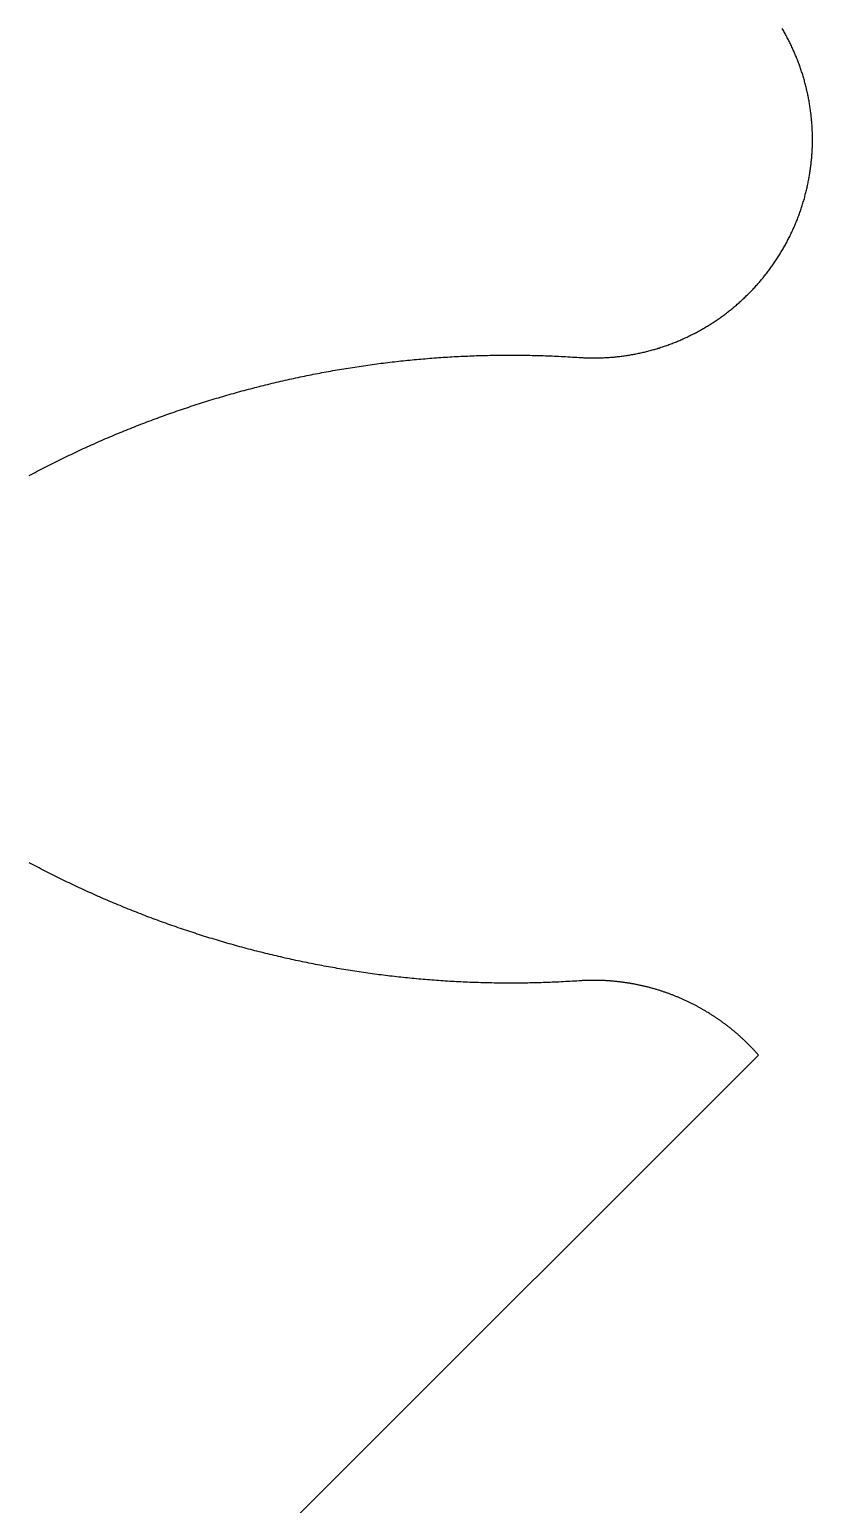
# Model space of a CAD drawing. Header units: millimetres. Extents: x 0 to 300, y 0 to 160.
# Drawn here: x 173.08 to 176.18, y 121.04 to 126.89 of the extents above; entities that cross this region are included whole.
import ezdxf

# ---------------------------------------------------------------- set-up
doc = ezdxf.new("R2010")
doc.units = ezdxf.units.MM
doc.header["$MEASUREMENT"] = 0
doc.layers.add('Layer 1', color=1, linetype='Continuous', true_color=0xff0000)

msp = doc.modelspace()

# ---------------------------------------------------------------- linework, layer by layer
at = {"layer": 'Layer 1'}
for points in [[(173.075, 125.1174), (173.0828, 125.1216), (173.0906, 125.1258), (173.0985, 125.1299), (173.1063, 125.134), (173.1142, 125.1381), (173.1221, 125.1422), (173.13, 125.1463), (173.1378, 125.1503), (173.1457, 125.1544), (173.1536, 125.1584), (173.1615, 125.1624), (173.1695, 125.1664), (173.1774, 125.1703), (173.1853, 125.1743), (173.1933, 125.1782), (173.2012, 125.1821), (173.2092, 125.186), (173.2171, 125.1898), (173.2251, 125.1937), (173.2331, 125.1975), (173.2411, 125.2013), (173.2491, 125.2051), (173.2571, 125.2089), (173.2651, 125.2127), (173.2731, 125.2164), (173.2811, 125.2202), (173.2891, 125.2239), (173.2972, 125.2276), (173.3052, 125.2312), (173.3133, 125.2349), (173.3213, 125.2385), (173.3294, 125.2421), (173.3375, 125.2457), (173.3455, 125.2493), (173.3536, 125.2529), (173.3617, 125.2564), (173.3698, 125.26), (173.3779, 125.2635), (173.386, 125.267), (173.3941, 125.2704), (173.4023, 125.2739), (173.4104, 125.2773), (173.4185, 125.2807), (173.4267, 125.2841), (173.4348, 125.2875), (173.443, 125.2909), (173.4512, 125.2942), (173.4593, 125.2976), (173.4675, 125.3009), (173.4757, 125.3042), (173.4839, 125.3074), (173.4921, 125.3107), (173.5003, 125.3139), (173.5085, 125.3172), (173.5167, 125.3204), (173.5249, 125.3235), (173.5332, 125.3267), (173.5414, 125.3299), (173.5496, 125.333), (173.5579, 125.3361), (173.5662, 125.3392), (173.5744, 125.3423), (173.5827, 125.3453), (173.5909, 125.3484), (173.5992, 125.3514), (173.6075, 125.3544), (173.6158, 125.3574), (173.6241, 125.3603), (173.6324, 125.3633), (173.6407, 125.3662), (173.649, 125.3691), (173.6573, 125.372), (173.6657, 125.3749), (173.674, 125.3777), (173.6823, 125.3806), (173.6907, 125.3834), (173.699, 125.3862), (173.7074, 125.389), (173.7157, 125.3917), (173.7241, 125.3945), (173.7325, 125.3972), (173.7408, 125.3999), (173.7492, 125.4026), (173.7576, 125.4053), (173.766, 125.4079), (173.7744, 125.4106), (173.7828, 125.4132), (173.7912, 125.4158), (173.7996, 125.4183), (173.808, 125.4209), (173.8164, 125.4234), (173.8249, 125.426), (173.8333, 125.4285), (173.8417, 125.431), (173.8502, 125.4334), (173.8586, 125.4359), (173.8671, 125.4383), (173.8755, 125.4407), (173.884, 125.4431), (173.8925, 125.4455), (173.9009, 125.4479), (173.9094, 125.4502), (173.9179, 125.4525), (173.9264, 125.4548), (173.9349, 125.4571), (173.9434, 125.4594), (173.9519, 125.4616), (173.9604, 125.4638), (173.9689, 125.4661), (173.9774, 125.4682), (173.9859, 125.4704), (173.9945, 125.4726), (174.003, 125.4747), (174.0115, 125.4768), (174.0201, 125.4789), (174.0286, 125.481), (174.0371, 125.4831), (174.0457, 125.4851), (174.0543, 125.4871), (174.0628, 125.4891), (174.0714, 125.4911), (174.0799, 125.4931), (174.0885, 125.495), (174.0971, 125.497), (174.1057, 125.4989), (174.1143, 125.5008), (174.1228, 125.5027), (174.1314, 125.5045), (174.14, 125.5063), (174.1486, 125.5082), (174.1572, 125.51), (174.1658, 125.5117), (174.1745, 125.5135), (174.1831, 125.5153), (174.1917, 125.517), (174.2003, 125.5187), (174.2089, 125.5204), (174.2176, 125.522), (174.2262, 125.5237), (174.2348, 125.5253), (174.2435, 125.5269), (174.2521, 125.5285), (174.2608, 125.5301), (174.2694, 125.5317), (174.2781, 125.5332), (174.2868, 125.5347), (174.2954, 125.5362), (174.3041, 125.5377), (174.3128, 125.5392), (174.3214, 125.5406), (174.3301, 125.542), (174.3388, 125.5434), (174.3475, 125.5448), (174.3562, 125.5462), (174.3648, 125.5475), (174.3735, 125.5489), (174.3822, 125.5502), (174.3909, 125.5515), (174.3996, 125.5528), (174.4083, 125.554), (174.4171, 125.5552), (174.4258, 125.5565), (174.4345, 125.5577), (174.4432, 125.5588), (174.4519, 125.56), (174.4606, 125.5611), (174.4694, 125.5623), (174.4781, 125.5634), (174.4868, 125.5645), (174.4956, 125.5655), (174.5043, 125.5666), (174.513, 125.5676), (174.5218, 125.5686), (174.5305, 125.5696), (174.5393, 125.5706), (174.548, 125.5715), (174.5568, 125.5725), (174.5655, 125.5734), (174.5743, 125.5743), (174.583, 125.5751), (174.5918, 125.576), (174.6006, 125.5768), (174.6093, 125.5777), (174.6181, 125.5785), (174.6269, 125.5792), (174.6357, 125.58), (174.6444, 125.5807), (174.6532, 125.5815), (174.662, 125.5822), (174.6708, 125.5829), (174.6796, 125.5835), (174.6883, 125.5842), (174.6971, 125.5848), (174.7059, 125.5854), (174.7147, 125.586), (174.7235, 125.5866), (174.7323, 125.5871), (174.7411, 125.5877), (174.7499, 125.5882), (174.7587, 125.5887), (174.7675, 125.5891), (174.7763, 125.5896), (174.7851, 125.59), (174.7939, 125.5905), (174.8028, 125.5909), (174.8116, 125.5912), (174.8204, 125.5916), (174.8292, 125.5919), (174.838, 125.5923), (174.8468, 125.5926), (174.8557, 125.5928), (174.8645, 125.5931), (174.8733, 125.5934), (174.8821, 125.5936), (174.891, 125.5938), (174.8998, 125.594), (174.9086, 125.5941), (174.9174, 125.5943), (174.9263, 125.5944), (174.9351, 125.5945), (174.9439, 125.5946), (174.9528, 125.5947), (174.9616, 125.5947), (174.9704, 125.5948), (174.9793, 125.5948), (174.9881, 125.5948), (174.997, 125.5948), (175.0058, 125.5947), (175.0146, 125.5947), (175.0235, 125.5946), (175.0323, 125.5945), (175.0412, 125.5944), (175.05, 125.5942), (175.0589, 125.5941), (175.0677, 125.5939), (175.0766, 125.5937), (175.0854, 125.5935), (175.0943, 125.5932), (175.1031, 125.593), (175.112, 125.5927), (175.1208, 125.5924), (175.1297, 125.5921), (175.1385, 125.5917), (175.1474, 125.5914), (175.1562, 125.591), (175.1651, 125.5906), (175.1739, 125.5902), (175.1828, 125.5898), (175.1916, 125.5893), (175.2005, 125.5889), (175.2093, 125.5884), (175.2182, 125.5879), (175.2271, 125.5873), (175.2359, 125.5868), (175.2448, 125.5862), (175.2536, 125.5856), (175.2585, 125.5853), (175.2633, 125.585), (175.2681, 125.5848), (175.273, 125.5845), (175.2778, 125.5843), (175.2826, 125.5842), (175.2874, 125.584), (175.2922, 125.5839), (175.297, 125.5838), (175.3018, 125.5837), (175.3066, 125.5837), (175.3114, 125.5836), (175.3162, 125.5837), (175.321, 125.5837), (175.3258, 125.5838), (175.3306, 125.5838), (175.3353, 125.584), (175.3401, 125.5841), (175.3449, 125.5843), (175.3496, 125.5844), (175.3544, 125.5847), (175.3591, 125.5849), (175.3639, 125.5852), (175.3686, 125.5855), (175.3733, 125.5858), (175.378, 125.5861), (175.3828, 125.5865), (175.3875, 125.5869), (175.3922, 125.5873), (175.3969, 125.5878), (175.4016, 125.5883), (175.4063, 125.5888), (175.411, 125.5893), (175.4156, 125.5898), (175.4203, 125.5904), (175.425, 125.591), (175.4296, 125.5916), (175.4343, 125.5923), (175.4389, 125.5929), (175.4436, 125.5936), (175.4482, 125.5944), (175.4528, 125.5951), (175.4574, 125.5959), (175.462, 125.5967), (175.4667, 125.5975), (175.4712, 125.5984), (175.4758, 125.5992), (175.4804, 125.6001), (175.485, 125.601), (175.4896, 125.602), (175.4941, 125.603), (175.4987, 125.6039), (175.5032, 125.605), (175.5078, 125.606), (175.5123, 125.6071), (175.5168, 125.6082), (175.5213, 125.6093), (175.5258, 125.6104), (175.5303, 125.6116), (175.5348, 125.6127), (175.5393, 125.6139), (175.5437, 125.6152), (175.5482, 125.6164), (175.5527, 125.6177), (175.5571, 125.619), (175.5615, 125.6203), (175.566, 125.6217), (175.5704, 125.623), (175.5748, 125.6244), (175.5792, 125.6259), (175.5836, 125.6273), (175.588, 125.6288), (175.5923, 125.6302), (175.5967, 125.6317), (175.6011, 125.6333), (175.6054, 125.6348), (175.6097, 125.6364), (175.6141, 125.638), (175.6184, 125.6396), (175.6227, 125.6413), (175.627, 125.6429), (175.6312, 125.6446), (175.6355, 125.6463), (175.6398, 125.6481), (175.644, 125.6498), (175.6483, 125.6516), (175.6525, 125.6534), (175.6567, 125.6552), (175.6609, 125.6571), (175.6651, 125.6589), (175.6693, 125.6608), (175.6735, 125.6627), (175.6777, 125.6646), (175.6818, 125.6666), (175.686, 125.6686), (175.6901, 125.6706), (175.6942, 125.6726), (175.6983, 125.6746), (175.7024, 125.6767), (175.7065, 125.6788), (175.7106, 125.6809), (175.7147, 125.683), (175.7187, 125.6851), (175.7228, 125.6873), (175.7268, 125.6895), (175.7308, 125.6917), (175.7348, 125.6939), (175.7388, 125.6961), (175.7428, 125.6984), (175.7467, 125.7007), (175.7507, 125.703), (175.7546, 125.7053), (175.7586, 125.7077), (175.7625, 125.7101), (175.7664, 125.7125), (175.7703, 125.7149), (175.7741, 125.7173), (175.778, 125.7198), (175.7819, 125.7222), (175.7857, 125.7247), (175.7895, 125.7272), (175.7933, 125.7298), (175.7971, 125.7323), (175.8009, 125.7349), (175.8047, 125.7375), (175.8084, 125.7401), (175.8122, 125.7427), (175.8159, 125.7454), (175.8196, 125.7481), (175.8233, 125.7507), (175.827, 125.7535), (175.8307, 125.7562), (175.8343, 125.7589), (175.838, 125.7617), (175.8416, 125.7645), (175.8452, 125.7673), (175.8488, 125.7701), (175.8524, 125.773), (175.856, 125.7758), (175.8595, 125.7787), (175.8631, 125.7816), (175.8666, 125.7845), (175.8701, 125.7875), (175.8736, 125.7904), (175.8771, 125.7934), (175.8805, 125.7964), (175.884, 125.7994), (175.8874, 125.8024), (175.8908, 125.8055), (175.8942, 125.8086), (175.8976, 125.8117), (175.901, 125.8148), (175.9043, 125.8179), (175.9077, 125.821), (175.911, 125.8242), (175.9143, 125.8274), (175.9176, 125.8306), (175.9209, 125.8338), (175.9241, 125.837), (175.9274, 125.8402), (175.9306, 125.8435), (175.9338, 125.8468), (175.937, 125.8501), (175.9402, 125.8534), (175.9433, 125.8568), (175.9465, 125.8601), (175.9496, 125.8635), (175.9527, 125.8669), (175.9558, 125.8703), (175.9588, 125.8737), (175.9619, 125.8771), (175.9649, 125.8806), (175.9679, 125.8841), (175.9709, 125.8876), (175.9739, 125.8911), (175.9769, 125.8946), (175.9798, 125.8981), (175.9828, 125.9017), (175.9857, 125.9053), (175.9886, 125.9089), (175.9914, 125.9125), (175.9943, 125.9161), (175.9971, 125.9197), (175.9999, 125.9234), (176.0027, 125.9271), (176.0055, 125.9308), (176.0083, 125.9345), (176.011, 125.9382), (176.0137, 125.9419), (176.0164, 125.9457), (176.0191, 125.9494), (176.0218, 125.9532), (176.0244, 125.957), (176.0271, 125.9608), (176.0297, 125.9647), (176.0323, 125.9685), (176.0348, 125.9724), (176.0374, 125.9763), (176.0399, 125.9802), (176.0424, 125.9841), (176.0449, 125.988), (176.0474, 125.9919), (176.0498, 125.9959), (176.0523, 125.9999), (176.0547, 126.0039), (176.0571, 126.0079), (176.0594, 126.0119), (176.0618, 126.0159), (176.0641, 126.02), (176.0664, 126.024), (176.0687, 126.0281), (176.071, 126.0322), (176.0732, 126.0363), (176.0754, 126.0404), (176.0777, 126.0445), (176.0798, 126.0487), (176.082, 126.0529), (176.0841, 126.057), (176.0863, 126.0612), (176.0883, 126.0654), (176.0904, 126.0697), (176.0925, 126.0739), (176.0945, 126.0781), (176.0965, 126.0824), (176.0985, 126.0867), (176.1005, 126.091), (176.1024, 126.0953), (176.1043, 126.0996), (176.1062, 126.1039), (176.1081, 126.1083), (176.11, 126.1126), (176.1118, 126.117), (176.1136, 126.1214), (176.1154, 126.1258), (176.1172, 126.1302), (176.1189, 126.1346), (176.1206, 126.1391), (176.1223, 126.1435), (176.124, 126.148), (176.1256, 126.1525), (176.1273, 126.1569), (176.1289, 126.1615), (176.1304, 126.166), (176.132, 126.1705), (176.1335, 126.175), (176.135, 126.1796), (176.1365, 126.1842), (176.138, 126.1887), (176.1394, 126.1933), (176.1408, 126.1979), (176.1422, 126.2026), (176.1436, 126.2072), (176.1449, 126.2118), (176.1463, 126.2165), (176.1476, 126.2212), (176.1488, 126.2258), (176.1501, 126.2305), (176.1513, 126.2352), (176.1525, 126.2399), (176.1536, 126.2446), (176.1548, 126.2493), (176.1559, 126.254), (176.1569, 126.2587), (176.158, 126.2634), (176.159, 126.2681), (176.16, 126.2728), (176.161, 126.2775), (176.1619, 126.2822), (176.1629, 126.2869), (176.1637, 126.2916), (176.1646, 126.2963), (176.1654, 126.301), (176.1663, 126.3057), (176.167, 126.3104), (176.1678, 126.3151), (176.1685, 126.3198), (176.1692, 126.3245), (176.1699, 126.3292), (176.1706, 126.3339), (176.1712, 126.3386), (176.1718, 126.3433), (176.1724, 126.348), (176.1729, 126.3527), (176.1734, 126.3574), (176.1739, 126.3621), (176.1744, 126.3668), (176.1748, 126.3715), (176.1753, 126.3762), (176.1757, 126.3809), (176.176, 126.3856), (176.1764, 126.3903), (176.1767, 126.395), (176.177, 126.3997), (176.1772, 126.4044), (176.1775, 126.4091), (176.1777, 126.4138), (176.1779, 126.4184), (176.178, 126.4231), (176.1781, 126.4278), (176.1783, 126.4325), (176.1783, 126.4372), (176.1784, 126.4418), (176.1784, 126.4465), (176.1784, 126.4512), (176.1784, 126.4558), (176.1784, 126.4605), (176.1783, 126.4652), (176.1782, 126.4698), (176.1781, 126.4745), (176.178, 126.4791), (176.1778, 126.4838), (176.1776, 126.4884), (176.1774, 126.4931), (176.1771, 126.4977), (176.1769, 126.5023), (176.1766, 126.507), (176.1762, 126.5116), (176.1759, 126.5162), (176.1755, 126.5208), (176.1751, 126.5255), (176.1747, 126.5301), (176.1743, 126.5347), (176.1738, 126.5393), (176.1733, 126.5439), (176.1728, 126.5485), (176.1723, 126.5531), (176.1717, 126.5576), (176.1711, 126.5622), (176.1705, 126.5668), (176.1699, 126.5714), (176.1692, 126.5759), (176.1685, 126.5805), (176.1678, 126.5851), (176.1671, 126.5896), (176.1663, 126.5942), (176.1656, 126.5987), (176.1648, 126.6032), (176.1639, 126.6078), (176.1631, 126.6123), (176.1622, 126.6168), (176.1613, 126.6213), (176.1604, 126.6258), (176.1594, 126.6303), (176.1585, 126.6348), (176.1575, 126.6393), (176.1565, 126.6438), (176.1554, 126.6483), (176.1543, 126.6527), (176.1533, 126.6572), (176.1521, 126.6616), (176.151, 126.6661), (176.1499, 126.6705), (176.1487, 126.675), (176.1475, 126.6794), (176.1462, 126.6838), (176.145, 126.6882), (176.1437, 126.6926), (176.1424, 126.697), (176.1411, 126.7014), (176.1398, 126.7058), (176.1384, 126.7102), (176.137, 126.7145), (176.1356, 126.7189), (176.1342, 126.7232), (176.1327, 126.7276), (176.1312, 126.7319), (176.1297, 126.7362), (176.1282, 126.7406), (176.1266, 126.7449), (176.1251, 126.7492), (176.1235, 126.7535), (176.1219, 126.7577), (176.1202, 126.762), (176.1186, 126.7663), (176.1169, 126.7705), (176.1152, 126.7748), (176.1135, 126.779), (176.1117, 126.7833), (176.1099, 126.7875), (176.1081, 126.7917), (176.1063, 126.7959), (176.1045, 126.8001), (176.1026, 126.8042), (176.1008, 126.8084), (176.0989, 126.8126), (176.0969, 126.8167), (176.095, 126.8209), (176.093, 126.825), (176.091, 126.8291), (176.089, 126.8332), (176.087, 126.8373), (176.0849, 126.8414), (176.0828, 126.8455), (176.0807, 126.8496), (176.0786, 126.8536), (176.0765, 126.8577), (176.0743, 126.8617), (176.0721, 126.8657), (176.0699, 126.8697), (176.0677, 126.8737), (176.0655, 126.8777), (176.0632, 126.8817), (176.0609, 126.8857), (176.0586, 126.8896)], [(167.0953, 113.9498), (175.9644, 122.8189), (175.9623, 122.8212), (175.9602, 122.8236), (175.9581, 122.826), (175.956, 122.8283), (175.9539, 122.8307), (175.9517, 122.833), (175.9496, 122.8353), (175.9475, 122.8377), (175.9453, 122.84), (175.9432, 122.8423), (175.941, 122.8446), (175.9388, 122.8469), (175.9366, 122.8491), (175.9344, 122.8514), (175.9322, 122.8537), (175.93, 122.8559), (175.9278, 122.8582), (175.9256, 122.8604), (175.9234, 122.8626), (175.9212, 122.8648), (175.9189, 122.867), (175.9167, 122.8692), (175.9144, 122.8714), (175.9122, 122.8736), (175.9099, 122.8758), (175.9076, 122.8779), (175.9053, 122.8801), (175.903, 122.8822), (175.9007, 122.8844), (175.8984, 122.8865), (175.8961, 122.8886), (175.8938, 122.8907), (175.8915, 122.8928), (175.8892, 122.8949), (175.8868, 122.897), (175.8845, 122.8991), (175.8821, 122.9011), (175.8798, 122.9032), (175.8774, 122.9052), (175.875, 122.9072), (175.8726, 122.9093), (175.8703, 122.9113), (175.8679, 122.9133), (175.8655, 122.9153), (175.8631, 122.9173), (175.8607, 122.9193), (175.8582, 122.9212), (175.8558, 122.9232), (175.8534, 122.9252), (175.851, 122.9271), (175.8485, 122.929), (175.8461, 122.931), (175.8436, 122.9329), (175.8411, 122.9348), (175.8387, 122.9367), (175.8362, 122.9386), (175.8337, 122.9404), (175.8312, 122.9423), (175.8287, 122.9442), (175.8262, 122.946), (175.8237, 122.9479), (175.8212, 122.9497), (175.8187, 122.9515), (175.8162, 122.9533), (175.8136, 122.9551), (175.8111, 122.9569), (175.8086, 122.9587), (175.806, 122.9605), (175.8035, 122.9622), (175.8009, 122.964), (175.7983, 122.9657), (175.7958, 122.9675), (175.7932, 122.9692), (175.7906, 122.9709), (175.788, 122.9726), (175.7854, 122.9743), (175.7828, 122.976), (175.7802, 122.9777), (175.7776, 122.9794), (175.775, 122.981), (175.7724, 122.9827), (175.7698, 122.9843), (175.7671, 122.9859), (175.7645, 122.9876), (175.7618, 122.9892), (175.7592, 122.9908), (175.7565, 122.9924), (175.7539, 122.994), (175.7512, 122.9955), (175.7485, 122.9971), (175.7459, 122.9987), (175.7432, 123.0002), (175.7405, 123.0017), (175.7378, 123.0033), (175.7351, 123.0048), (175.7324, 123.0063), (175.7297, 123.0078), (175.727, 123.0093), (175.7243, 123.0107), (175.7216, 123.0122), (175.7188, 123.0137), (175.7161, 123.0151), (175.7134, 123.0165), (175.7106, 123.018), (175.7079, 123.0194), (175.7051, 123.0208), (175.7024, 123.0222), (175.6996, 123.0236), (175.6968, 123.025), (175.6941, 123.0263), (175.6913, 123.0277), (175.6885, 123.029), (175.6857, 123.0304), (175.683, 123.0317), (175.6802, 123.033), (175.6774, 123.0343), (175.6746, 123.0356), (175.6718, 123.0369), (175.6689, 123.0382), (175.6661, 123.0394), (175.6633, 123.0407), (175.6605, 123.0419), (175.6576, 123.0432), (175.6548, 123.0444), (175.652, 123.0456), (175.6491, 123.0468), (175.6463, 123.048), (175.6434, 123.0492), (175.6406, 123.0504), (175.6377, 123.0516), (175.6349, 123.0527), (175.632, 123.0539), (175.6291, 123.055), (175.6263, 123.0561), (175.6234, 123.0572), (175.6205, 123.0583), (175.6176, 123.0594), (175.6147, 123.0605), (175.6118, 123.0616), (175.6089, 123.0627), (175.606, 123.0637), (175.6031, 123.0648), (175.6002, 123.0658), (175.5973, 123.0668), (175.5944, 123.0678), (175.5914, 123.0688), (175.5885, 123.0698), (175.5856, 123.0708), (175.5827, 123.0718), (175.5797, 123.0727), (175.5768, 123.0737), (175.5738, 123.0746), (175.5709, 123.0756), (175.5679, 123.0765), (175.565, 123.0774), (175.562, 123.0783), (175.5591, 123.0792), (175.5561, 123.08), (175.5531, 123.0809), (175.5502, 123.0818), (175.5472, 123.0826), (175.5442, 123.0834), (175.5412, 123.0843), (175.5383, 123.0851), (175.5353, 123.0859), (175.5323, 123.0867), (175.5293, 123.0875), (175.5263, 123.0882), (175.5233, 123.089), (175.5203, 123.0897), (175.5173, 123.0905), (175.5143, 123.0912), (175.5113, 123.0919), (175.5082, 123.0926), (175.5052, 123.0933), (175.5022, 123.094), (175.4992, 123.0947), (175.4962, 123.0954), (175.4931, 123.096), (175.4901, 123.0967), (175.4871, 123.0973), (175.484, 123.0979), (175.481, 123.0985), (175.4779, 123.0991), (175.4749, 123.0997), (175.4718, 123.1003), (175.4688, 123.1009), (175.4657, 123.1014), (175.4627, 123.102), (175.4596, 123.1025), (175.4566, 123.103), (175.4535, 123.1035), (175.4504, 123.104), (175.4474, 123.1045), (175.4443, 123.105), (175.4412, 123.1055), (175.4382, 123.1059), (175.4351, 123.1064), (175.432, 123.1068), (175.4289, 123.1072), (175.4258, 123.1077), (175.4228, 123.1081), (175.4197, 123.1085), (175.4166, 123.1088), (175.4135, 123.1092), (175.4104, 123.1096), (175.4073, 123.1099), (175.4042, 123.1103), (175.4011, 123.1106), (175.398, 123.1109), (175.3949, 123.1112), (175.3918, 123.1115), (175.3887, 123.1118), (175.3856, 123.112), (175.3825, 123.1123), (175.3793, 123.1126), (175.3762, 123.1128), (175.3731, 123.113), (175.37, 123.1132), (175.3669, 123.1134), (175.3638, 123.1136), (175.3606, 123.1138), (175.3575, 123.114), (175.3544, 123.1141), (175.3513, 123.1143), (175.3481, 123.1144), (175.345, 123.1146), (175.3419, 123.1147), (175.3387, 123.1148), (175.3356, 123.1149), (175.3325, 123.1149), (175.3293, 123.115), (175.3262, 123.1151), (175.323, 123.1151), (175.3199, 123.1151), (175.3168, 123.1152), (175.3136, 123.1152), (175.3105, 123.1152), (175.3073, 123.1152), (175.3042, 123.1151), (175.301, 123.1151), (175.2979, 123.1151), (175.2947, 123.115), (175.2916, 123.1149), (175.2884, 123.1149), (175.2853, 123.1148), (175.2821, 123.1147), (175.279, 123.1146), (175.2758, 123.1144), (175.2726, 123.1143), (175.2695, 123.1141), (175.2663, 123.114), (175.2632, 123.1138), (175.26, 123.1136), (175.2569, 123.1134), (175.2537, 123.1132), (175.2448, 123.1126), (175.236, 123.1121), (175.2271, 123.1115), (175.2183, 123.111), (175.2094, 123.1105), (175.2006, 123.11), (175.1917, 123.1095), (175.1828, 123.1091), (175.174, 123.1086), (175.1651, 123.1082), (175.1563, 123.1078), (175.1474, 123.1075), (175.1386, 123.1071), (175.1297, 123.1068), (175.1209, 123.1065), (175.112, 123.1062), (175.1032, 123.1059), (175.0943, 123.1056), (175.0855, 123.1054), (175.0766, 123.1052), (175.0678, 123.105), (175.0589, 123.1048), (175.0501, 123.1046), (175.0412, 123.1045), (175.0324, 123.1044), (175.0235, 123.1043), (175.0147, 123.1042), (175.0058, 123.1041), (174.997, 123.1041), (174.9882, 123.1041), (174.9793, 123.104), (174.9705, 123.1041), (174.9616, 123.1041), (174.9528, 123.1042), (174.944, 123.1042), (174.9351, 123.1043), (174.9263, 123.1044), (174.9175, 123.1046), (174.9086, 123.1047), (174.8998, 123.1049), (174.891, 123.1051), (174.8821, 123.1053), (174.8733, 123.1055), (174.8645, 123.1057), (174.8557, 123.106), (174.8468, 123.1063), (174.838, 123.1066), (174.8292, 123.1069), (174.8204, 123.1073), (174.8116, 123.1076), (174.8028, 123.108), (174.794, 123.1084), (174.7851, 123.1088), (174.7763, 123.1093), (174.7675, 123.1097), (174.7587, 123.1102), (174.7499, 123.1107), (174.7411, 123.1112), (174.7323, 123.1117), (174.7235, 123.1123), (174.7147, 123.1129), (174.7059, 123.1134), (174.6971, 123.1141), (174.6883, 123.1147), (174.6796, 123.1153), (174.6708, 123.116), (174.662, 123.1167), (174.6532, 123.1174), (174.6444, 123.1181), (174.6357, 123.1189), (174.6269, 123.1196), (174.6181, 123.1204), (174.6093, 123.1212), (174.6006, 123.122), (174.5918, 123.1229), (174.583, 123.1237), (174.5743, 123.1246), (174.5655, 123.1255), (174.5568, 123.1264), (174.548, 123.1273), (174.5393, 123.1283), (174.5305, 123.1293), (174.5218, 123.1303), (174.513, 123.1313), (174.5043, 123.1323), (174.4955, 123.1333), (174.4868, 123.1344), (174.4781, 123.1355), (174.4694, 123.1366), (174.4606, 123.1377), (174.4519, 123.1389), (174.4432, 123.14), (174.4345, 123.1412), (174.4257, 123.1424), (174.417, 123.1436), (174.4083, 123.1449), (174.3996, 123.1461), (174.3909, 123.1474), (174.3822, 123.1487), (174.3735, 123.15), (174.3648, 123.1513), (174.3561, 123.1527), (174.3475, 123.154), (174.3388, 123.1554), (174.3301, 123.1568), (174.3214, 123.1583), (174.3127, 123.1597), (174.3041, 123.1612), (174.2954, 123.1627), (174.2867, 123.1642), (174.2781, 123.1657), (174.2694, 123.1672), (174.2608, 123.1688), (174.2521, 123.1703), (174.2435, 123.1719), (174.2348, 123.1736), (174.2262, 123.1752), (174.2176, 123.1768), (174.2089, 123.1785), (174.2003, 123.1802), (174.1917, 123.1819), (174.1831, 123.1836), (174.1744, 123.1854), (174.1658, 123.1871), (174.1572, 123.1889), (174.1486, 123.1907), (174.14, 123.1925), (174.1314, 123.1944), (174.1228, 123.1962), (174.1142, 123.1981), (174.1057, 123.2), (174.0971, 123.2019), (174.0885, 123.2038), (174.0799, 123.2058), (174.0714, 123.2078), (174.0628, 123.2097), (174.0542, 123.2118), (174.0457, 123.2138), (174.0371, 123.2158), (174.0286, 123.2179), (174.02, 123.22), (174.0115, 123.2221), (174.003, 123.2242), (173.9944, 123.2263), (173.9859, 123.2285), (173.9774, 123.2306), (173.9689, 123.2328), (173.9604, 123.235), (173.9519, 123.2373), (173.9434, 123.2395), (173.9349, 123.2418), (173.9264, 123.2441), (173.9179, 123.2464), (173.9094, 123.2487), (173.9009, 123.251), (173.8925, 123.2534), (173.884, 123.2558), (173.8755, 123.2582), (173.8671, 123.2606), (173.8586, 123.263), (173.8502, 123.2655), (173.8417, 123.2679), (173.8333, 123.2704), (173.8249, 123.2729), (173.8164, 123.2754), (173.808, 123.278), (173.7996, 123.2805), (173.7912, 123.2831), (173.7828, 123.2857), (173.7744, 123.2883), (173.766, 123.291), (173.7576, 123.2936), (173.7492, 123.2963), (173.7408, 123.299), (173.7324, 123.3017), (173.7241, 123.3044), (173.7157, 123.3072), (173.7074, 123.3099), (173.699, 123.3127), (173.6907, 123.3155), (173.6823, 123.3183), (173.674, 123.3212), (173.6656, 123.324), (173.6573, 123.3269), (173.649, 123.3298), (173.6407, 123.3327), (173.6324, 123.3356), (173.6241, 123.3386), (173.6158, 123.3415), (173.6075, 123.3445), (173.5992, 123.3475), (173.5909, 123.3505), (173.5827, 123.3536), (173.5744, 123.3566), (173.5661, 123.3597), (173.5579, 123.3628), (173.5496, 123.3659), (173.5414, 123.369), (173.5332, 123.3722), (173.5249, 123.3754), (173.5167, 123.3785), (173.5085, 123.3817), (173.5003, 123.385), (173.4921, 123.3882), (173.4839, 123.3915), (173.4757, 123.3947), (173.4675, 123.398), (173.4593, 123.4013), (173.4512, 123.4047), (173.443, 123.408), (173.4348, 123.4114), (173.4267, 123.4148), (173.4185, 123.4182), (173.4104, 123.4216), (173.4023, 123.425), (173.3941, 123.4285), (173.386, 123.432), (173.3779, 123.4354), (173.3698, 123.439), (173.3617, 123.4425), (173.3536, 123.446), (173.3455, 123.4496), (173.3375, 123.4532), (173.3294, 123.4568), (173.3213, 123.4604), (173.3133, 123.464), (173.3052, 123.4677), (173.2972, 123.4714), (173.2891, 123.475), (173.2811, 123.4788), (173.2731, 123.4825), (173.2651, 123.4862), (173.2571, 123.49), (173.2491, 123.4938), (173.2411, 123.4976), (173.2331, 123.5014), (173.2251, 123.5052), (173.2171, 123.5091), (173.2092, 123.5129), (173.2012, 123.5168), (173.1933, 123.5207), (173.1853, 123.5247), (173.1774, 123.5286), (173.1695, 123.5326), (173.1615, 123.5365), (173.1536, 123.5405), (173.1457, 123.5445), (173.1378, 123.5486), (173.13, 123.5526), (173.1221, 123.5567), (173.1142, 123.5608), (173.1063, 123.5649), (173.0985, 123.569), (173.0906, 123.5731), (173.0828, 123.5773), (173.075, 123.5815)]]:
    msp.add_lwpolyline(points, dxfattribs=at)

doc.saveas('drawing.dxf')
